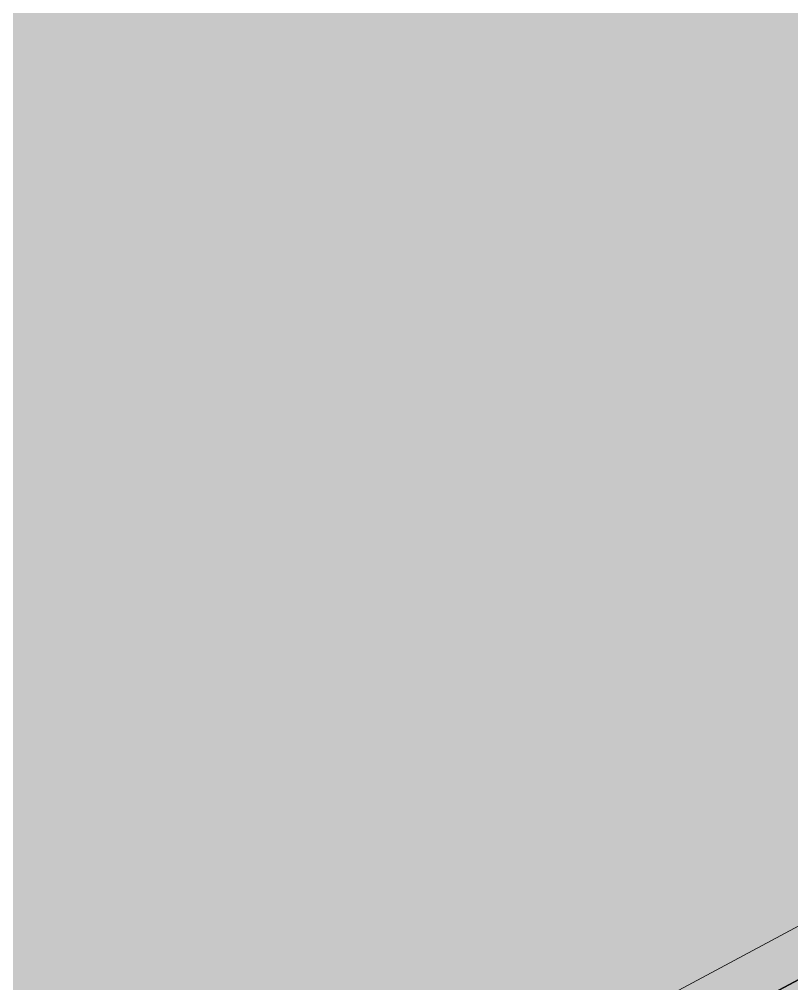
# Model space of a CAD drawing. Header units: millimetres. Extents: x 0 to 224629, y -187555 to 25097.
# Drawn here: x 76998 to 78634, y -176398 to -174358 of the extents above; entities that cross this region are included whole.
import ezdxf

# ---------------------------------------------------------------- set-up
doc = ezdxf.new("R2010")
doc.units = ezdxf.units.MM
doc.linetypes.add('Solid', pattern=[0])
doc.layers.add('Inner Walls', color=5, linetype='Solid', lineweight=0)
doc.layers.add('Studio Apartment', color=1, linetype='Solid', lineweight=35)

msp = doc.modelspace()

# ---------------------------------------------------------------- hatches: boundary and pattern name
at = {"layer": 'Studio Apartment', "linetype": 'Solid', "lineweight": 25}
for points in [[(75433, -174283), (81825, -170861), (83176, -173386), (83176, -173386), (81579, -174242), (81577, -174243), (81576, -174244), (81574, -174246), (81574, -174248), (81573, -174249), (81573, -174251), (81574, -174253), (81574, -174255), (81811, -174697), (81669, -174773), (81669, -174773), (81433, -174332), (81432, -174330), (81430, -174329), (81429, -174328), (81427, -174327), (81425, -174327), (81423, -174327), (81421, -174327), (81419, -174328), (79981, -175098), (79979, -175099), (79978, -175100), (79977, -175102), (79976, -175104), (79976, -175106), (79976, -175108), (79976, -175110), (79977, -175111), (80213, -175552), (80213, -175552), (77026, -177258)], [(77026, -177258), (84299, -173365), (85651, -175891), (85651, -175891), (83833, -176864), (83831, -176865), (83830, -176866), (83829, -176868), (83828, -176870), (83828, -176872), (83828, -176874), (83828, -176876), (83829, -176878), (84065, -177318), (84065, -177318), (78619, -180234)]]:
    msp.add_hatch(color=252, dxfattribs=at).paths.add_polyline_path(points, flags=0)

# ---------------------------------------------------------------- linework, layer by layer
at = {"layer": 'Inner Walls', "color": 47, "linetype": 'Solid', "lineweight": 15}
msp.add_line((77199, -177052), (80078, -175511), dxfattribs=at)
at = {"layer": 'Studio Apartment', "color": 252, "linetype": 'Solid', "lineweight": 25}
for p, q in [((77026, -177258), (84299, -173365)), ((80213, -175552), (77026, -177258))]:
    msp.add_line(p, q, dxfattribs=at)

doc.saveas('drawing.dxf')
